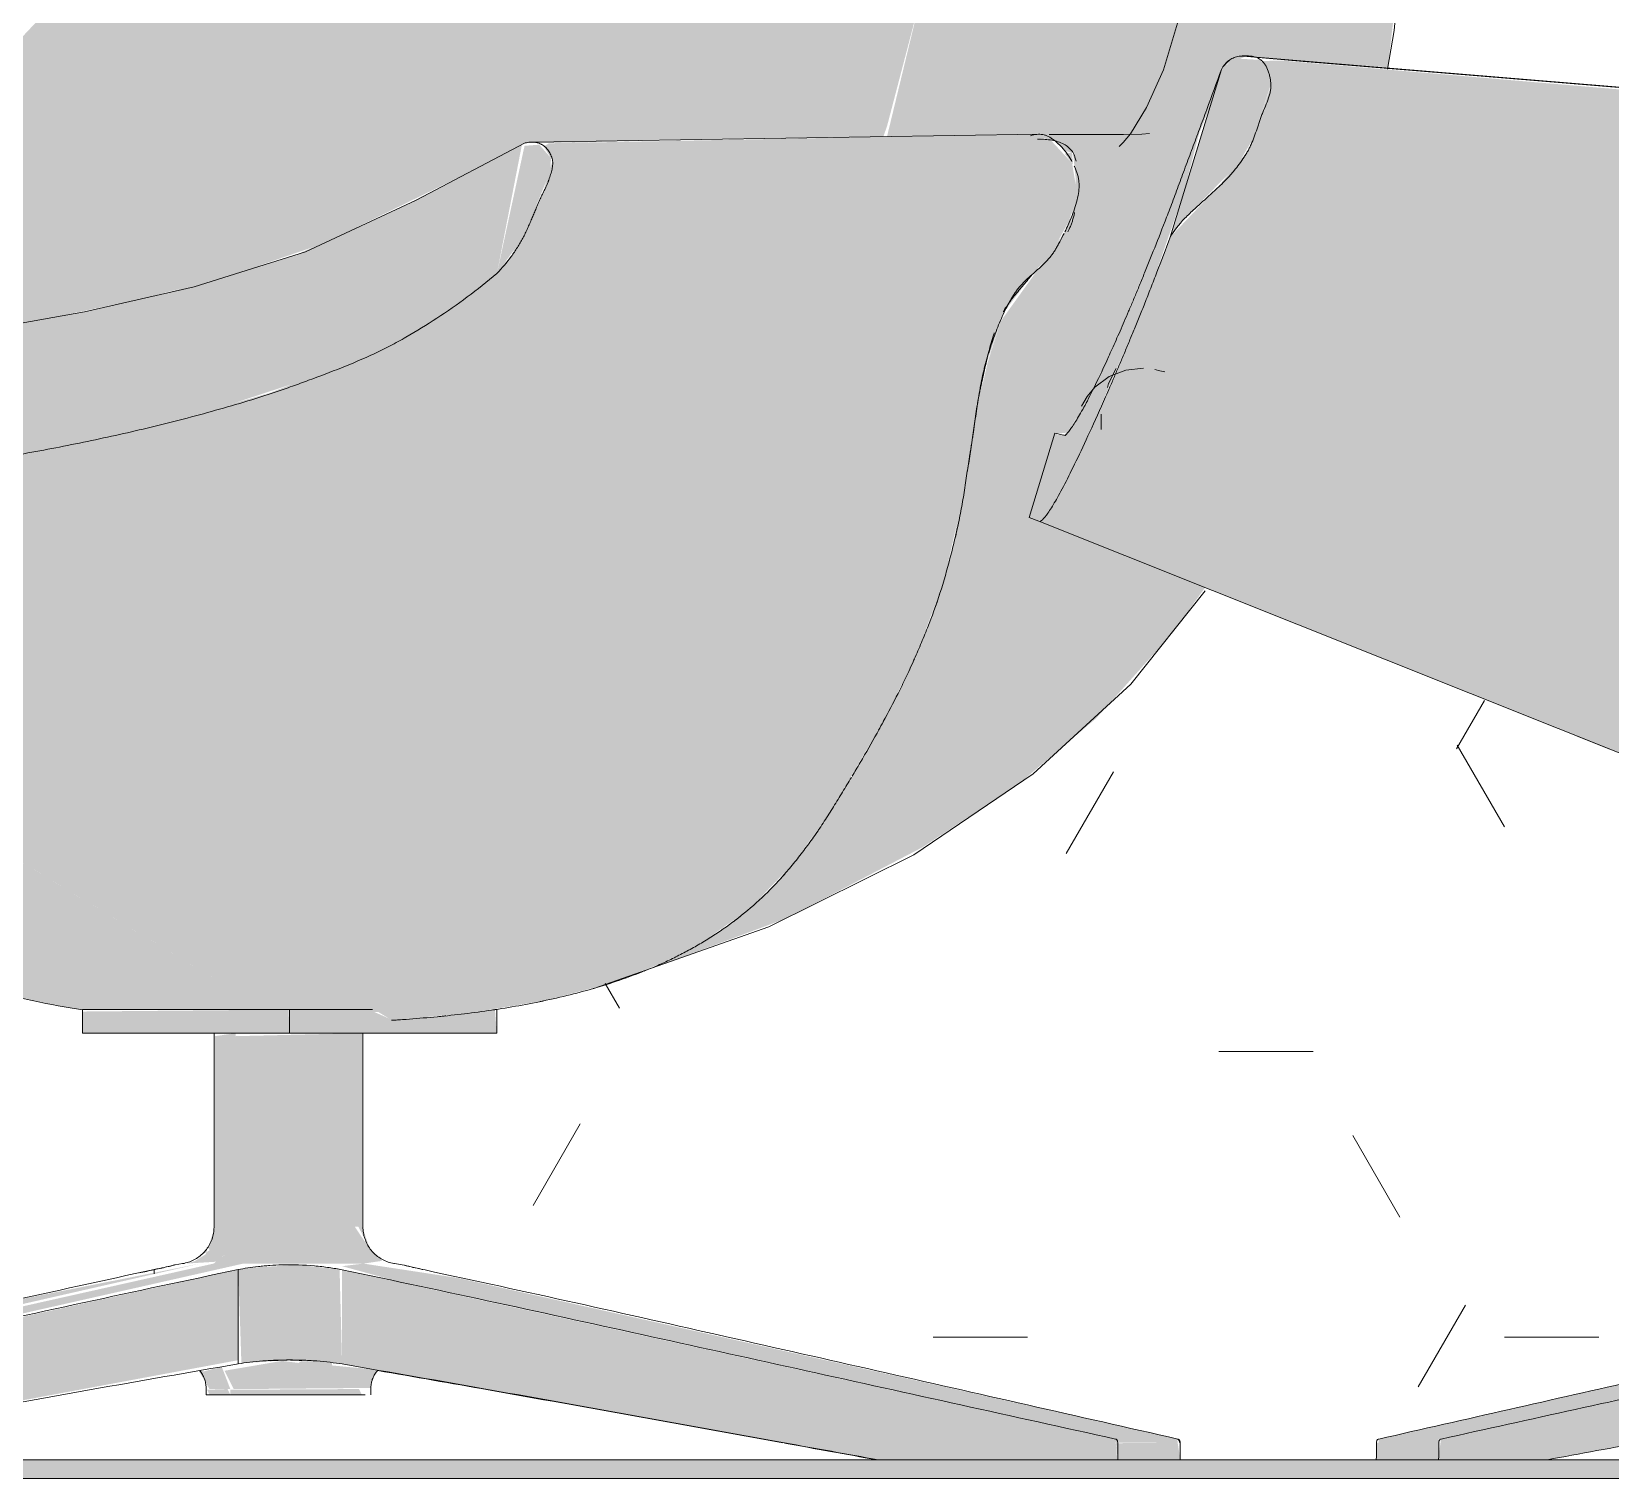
# Model space of a CAD drawing. Header units: inches. Extents: x 1718 to 6958, y -253 to 585.
# Drawn here: x 5337.71 to 5358.94, y -152 to -132.56 of the extents above; entities that cross this region are included whole.
import ezdxf

# ---------------------------------------------------------------- set-up
doc = ezdxf.new("R2010")
doc.units = ezdxf.units.IN
doc.header["$MEASUREMENT"] = 0
doc.linetypes.add('Grid Line 1_2_', pattern=[0.875, 0.5, -0.125, 0.125, -0.125])
for name, color, linetype, lineweight in [('0-2', 250, 'Continuous', 9), ('0-4', 10, 'Continuous', 5), ('A-DETL-MEDM-1', 130, 'Continuous', 20), ('A-FLOR-LEVL-5', 51, 'Grid Line 1_2_', 9), ('A-GENM-1', 55, 'Continuous', 9), ('A-GENM-2', 250, 'Continuous', 9), ('A-WALL-PATT-2', 250, 'Continuous', 9), ('I-FURN-1', 250, 'Continuous', 9), ('I-FURN-3', 90, 'Continuous', 9), ('I-FURN-4', 27, 'Continuous', 9)]:
    doc.layers.add(name, color=color, linetype=linetype, lineweight=lineweight)

# ---------------------------------------------------------------- blocks, each defined once
blk = doc.blocks.new('Seating-Setee-Teknion-BBMC_Metropolitan-R2013 - Lounge Settee-1463093-BUILDING ELEVATION - COURTYARD - LOOKING EAST')
at = {"layer": 'I-FURN-3'}
for points in [[(-3378.28, -145.437), (-3378.28, -133.974), (-3385.443, -133.405), (-3390.81, -132.946), (-3391.081, -132.953), (-3390.952, -133.291), (-3391.255, -134.15), (-3391.674, -134.656), (-3392.295, -135.307), (-3392.306, -135.321), (-3393.174, -137.464), (-3393.85, -138.868), (-3394.063, -139.135), (-3394.022, -139.156), (-3378.289, -145.433)], [(-3392.306, -135.321), (-3392.109, -135.066), (-3391.4, -134.346), (-3391.206, -134.022), (-3390.956, -133.281), (-3391.086, -132.938), (-3391.439, -132.918), (-3391.616, -133.065), (-3392.254, -135.151)], [(-3394.07, -139.137), (-3393.963, -139.046), (-3393.822, -138.818), (-3393.365, -137.889), (-3392.577, -136.026), (-3392.128, -134.739), (-3391.881, -133.783), (-3392.843, -136.259), (-3393.402, -137.481), (-3393.684, -137.945), (-3393.746, -137.976), (-3393.865, -137.983), (-3394.202, -139.085), (-3394.095, -139.127)], [(-3393.625, -137.867), (-3393.464, -137.599), (-3393.505, -137.607), (-3393.619, -137.856)], [(-3388.665, -151.471), (-3378.109, -149.118), (-3378.975, -149.118), (-3383.258, -150.057), (-3389.503, -151.471), (-3389.092, -151.471)], [(-3389.536, -151.75), (-3388.698, -151.75), (-3388.699, -151.519), (-3389.533, -151.519), (-3389.535, -151.7)]]:
    blk.add_hatch(color=256, dxfattribs=at).paths.add_polyline_path(points, flags=0)
h = blk.add_hatch(color=256, dxfattribs=at)
h.paths.add_polyline_path([(-3388.698, -151.75), (-3387.239, -151.75), (-3377.663, -150.033), (-3377.512, -150.101), (-3377.435, -150.207), (-3377.421, -150.207), (-3377.444, -148.758), (-3377.599, -148.985), (-3377.805, -149.105), (-3377.848, -149.118), (-3382.884, -150.196), (-3388.665, -151.471), (-3388.697, -151.7)], flags=0)
h.paths.add_polyline_path([(-3383.258, -150.941), (-3383.258, -150.941), (-3382.835, -150.941)], flags=0)
h = blk.add_hatch(color=256, dxfattribs=at)
h.paths.add_polyline_path([(-3388.697, -151.7), (-3388.697, -151.471), (-3389.503, -151.471), (-3389.503, -151.519), (-3388.695, -151.519)], flags=0)
h.paths.add_polyline_path([(-3378.871, -149.118), (-3378.891, -149.093), (-3378.888, -149.118)], flags=0)
h.paths.add_polyline_path([(-3378.73, -148.986), (-3378.602, -148.862), (-3378.7, -148.953)], flags=0)
at = {"layer": 'I-FURN-1'}
for p, q in [((-3392.306, -135.321), (-3391.616, -133.065)), ((-3391.255, -132.892), (-3378.28, -133.968)), ((-3393.232, -137.698), (-3393.232, -137.905)), ((-3393.856, -137.954), (-3394.202, -139.085)), ((-3393.716, -137.983), (-3393.856, -137.954)), ((-3394.202, -139.085), (-3394.07, -139.137)), ((-3394.07, -139.137), (-3378.28, -145.439)), ((-3384.698, -142.878), (-3386.837, -142.024))]:
    blk.add_line(p, q, dxfattribs=at)
at = {"layer": 'I-FURN-1', "flags": 128}
for points in [[(-3378.28, -133.968), (-3390.518, -132.96), (-3391.271, -132.891)], [(-3392.667, -137.081), (-3392.904, -137.106), (-3393.126, -137.193), (-3393.317, -137.335), (-3393.421, -137.459), (-3393.498, -137.592)], [(-3393.032, -137.083), (-3393.136, -137.287), (-3393.149, -137.338)], [(-3392.513, -137.1), (-3392.446, -137.114), (-3392.377, -137.128)], [(-3389.536, -151.75), (-3389.535, -151.7), (-3389.533, -151.519)], [(-3388.695, -151.519), (-3388.697, -151.7), (-3388.698, -151.75)]]:
    blk.add_lwpolyline(points, dxfattribs=at)
at = {"layer": 'I-FURN-1'}
for points, knots in [([(-3391.616, -133.065), (-3391.683, -133.248), (-3391.783, -133.518), (-3391.912, -133.868), (-3392.008, -134.125), (-3392.103, -134.381), (-3392.198, -134.636), (-3392.289, -134.882), (-3392.405, -135.186), (-3392.509, -135.45), (-3392.606, -135.69), (-3392.676, -135.862), (-3392.743, -136.025), (-3392.806, -136.175), (-3392.866, -136.317), (-3392.944, -136.498), (-3393.036, -136.709), (-3393.17, -137.009), (-3393.316, -137.318), (-3393.456, -137.591), (-3393.567, -137.785), (-3393.654, -137.914), (-3393.698, -137.966), (-3393.716, -137.983)], [0, 0, 0, 0, 0.05, 0.075, 0.1, 0.125, 0.15, 0.175, 0.2, 0.25, 0.275, 0.3, 0.325, 0.35, 0.375, 0.4, 0.45, 0.5, 0.6, 0.7, 0.8, 0.9, 1, 1, 1, 1]), ([(-3392.306, -135.321), (-3392.259, -135.236), (-3392.157, -135.109), (-3392, -134.959), (-3391.903, -134.872), (-3391.841, -134.815), (-3391.79, -134.769), (-3391.738, -134.722), (-3391.673, -134.662), (-3391.594, -134.588), (-3391.531, -134.522), (-3391.483, -134.467), (-3391.435, -134.411), (-3391.377, -134.338), (-3391.323, -134.261), (-3391.283, -134.198), (-3391.255, -134.15), (-3391.23, -134.101), (-3391.199, -134.032), (-3391.166, -133.944), (-3391.136, -133.853), (-3391.112, -133.781), (-3391.094, -133.727), (-3391.073, -133.673), (-3391.042, -133.599), (-3391.002, -133.504), (-3390.97, -133.412), (-3390.957, -133.35), (-3390.953, -133.32), (-3390.952, -133.303), (-3390.952, -133.291), (-3390.952, -133.278), (-3390.953, -133.261), (-3390.955, -133.232), (-3390.961, -133.189), (-3390.972, -133.139), (-3390.992, -133.074), (-3391.02, -133.014), (-3391.051, -132.972), (-3391.071, -132.951), (-3391.102, -132.924), (-3391.16, -132.896), (-3391.252, -132.88), (-3391.327, -132.882), (-3391.38, -132.889), (-3391.415, -132.897), (-3391.447, -132.906), (-3391.486, -132.923), (-3391.549, -132.965), (-3391.592, -133.02), (-3391.616, -133.065)], [0, 0, 0, 0, 0.111111, 0.166667, 0.194444, 0.222222, 0.236111, 0.25, 0.277778, 0.305556, 0.333333, 0.347222, 0.361111, 0.388889, 0.416667, 0.430556, 0.444444, 0.458333, 0.472222, 0.5, 0.527778, 0.541667, 0.555556, 0.569444, 0.583333, 0.611111, 0.638889, 0.652778, 0.659722, 0.663194, 0.666667, 0.670139, 0.673611, 0.680556, 0.694444, 0.708333, 0.722222, 0.75, 0.763889, 0.770833, 0.777778, 0.805556, 0.833333, 0.861111, 0.875, 0.888889, 0.902778, 0.916667, 0.944444, 1, 1, 1, 1]), ([(-3391.583, -133.017), (-3391.569, -132.998), (-3391.546, -132.971), (-3391.519, -132.95), (-3391.509, -132.942)], [0, 0, 0, 0, 0.02777778, 0.04432183, 0.04432183, 0.04432183, 0.04432183]), ([(-3391.368, -132.889), (-3391.357, -132.888), (-3391.333, -132.886), (-3391.3, -132.885), (-3391.28, -132.886), (-3391.274, -132.886)], [0.11111111, 0.11111111, 0.11111111, 0.11111111, 0.125, 0.13888889, 0.14500113, 0.14500113, 0.14500113, 0.14500113]), ([(-3394.07, -139.137), (-3394.058, -139.142), (-3394.027, -139.129), (-3393.954, -139.04), (-3393.854, -138.88), (-3393.728, -138.648), (-3393.575, -138.341), (-3393.391, -137.951), (-3393.215, -137.557), (-3393.077, -137.242), (-3392.995, -137.05), (-3392.93, -136.897), (-3392.864, -136.738), (-3392.795, -136.573), (-3392.723, -136.398), (-3392.648, -136.21), (-3392.568, -136.006), (-3392.456, -135.719), (-3392.367, -135.485), (-3392.306, -135.321)], [0, 0, 0, 0, 0.1, 0.2, 0.3, 0.4, 0.5, 0.6, 0.7, 0.75, 0.775, 0.8, 0.825, 0.85, 0.875, 0.9, 0.925, 0.95, 1, 1, 1, 1]), ([(-3387.239, -151.75), (-3386.794, -151.668), (-3385.667, -151.461), (-3383.858, -151.128), (-3381.814, -150.755), (-3379.767, -150.377), (-3378.404, -150.145), (-3377.722, -150.033)], [0.0691667, 0.0691667, 0.0691667, 0.0691667, 0.2, 0.4, 0.6, 0.8, 1, 1, 1, 1]), ([(-3389.533, -151.519), (-3389.533, -151.511), (-3389.531, -151.5), (-3389.525, -151.487), (-3389.517, -151.476), (-3389.509, -151.472), (-3389.503, -151.471)], [0, 0, 0, 0, 0.333333, 0.5, 0.666667, 1, 1, 1, 1]), ([(-3389.533, -151.519), (-3389.533, -151.511), (-3389.531, -151.5), (-3389.525, -151.487), (-3389.517, -151.476), (-3389.509, -151.472), (-3389.503, -151.471)], [-1, -1, -1, -1, -0.666667, -0.5, -0.333333, 0, 0, 0, 0]), ([(-3388.665, -151.471), (-3388.67, -151.472), (-3388.678, -151.476), (-3388.686, -151.487), (-3388.693, -151.5), (-3388.695, -151.511), (-3388.695, -151.519)], [0, 0, 0, 0, 0.333333, 0.5, 0.666667, 1, 1, 1, 1])]:
    blk.add_open_spline(points, degree=3, knots=knots, dxfattribs=at)
for points in [[(-3389.503, -151.471), (-3388.919, -151.338), (-3387.749, -151.073), (-3385.995, -150.675), (-3384.24, -150.278), (-3382.488, -149.883), (-3380.721, -149.483), (-3379.556, -149.237), (-3378.975, -149.118)], [(-3377.848, -149.118), (-3378.445, -149.238), (-3379.642, -149.483), (-3381.457, -149.883), (-3383.257, -150.278), (-3385.06, -150.676), (-3386.862, -151.073), (-3388.064, -151.338), (-3388.665, -151.471)]]:
    blk.add_open_spline(points, degree=3, dxfattribs=at)
blk = doc.blocks.new('Seating-Lounge_Chair-Teknion-BBMC_Metropolitan-R2013 - Lounge Chair-V82-BUILDING ELEVATION - COURTYARD - LOOKING EAST')
at = {"layer": 'I-FURN-3'}
for points in [[(-3406.927, -146.016), (-3404.143, -146.016), (-3404.158, -145.7), (-3406.927, -145.726), (-3406.927, -145.844)], [(-3403.964, -146.016), (-3401.359, -146.016), (-3401.383, -145.7), (-3402.153, -145.794), (-3402.802, -145.821), (-3403.079, -145.7), (-3404.143, -145.7), (-3404.143, -146.016)], [(-3404.866, -148.619), (-3404.866, -146.016), (-3405.146, -146.057), (-3405.146, -148.619), (-3404.95, -148.619)], [(-3404.04, -148.619), (-3403.169, -148.619), (-3403.169, -146.016), (-3404.866, -146.057), (-3404.866, -148.619), (-3404.266, -148.619)], [(-3415.869, -151.471), (-3415.689, -151.471), (-3405.351, -149.114), (-3407.982, -149.636), (-3416.047, -151.471)], [(-3412.796, -151.75), (-3412.023, -151.75), (-3404.833, -150.411), (-3404.833, -149.193), (-3413.122, -151.011), (-3415.197, -151.499), (-3415.218, -151.75), (-3412.967, -151.75)], [(-3403.438, -150.462), (-3403.471, -149.19), (-3404.025, -149.131), (-3404.692, -149.17), (-3404.833, -149.193), (-3404.791, -150.454), (-3404.145, -150.408), (-3403.5, -150.454)], [(-3394.556, -151.75), (-3393.018, -151.75), (-3393.042, -151.471), (-3403.438, -149.196), (-3403.438, -150.462), (-3396.23, -151.75), (-3394.773, -151.75)], [(-3404.74, -150.799), (-3403.059, -150.784), (-3402.982, -150.553), (-3403.021, -150.535), (-3403.572, -150.482), (-3403.572, -150.443), (-3403.984, -150.425), (-3404.025, -150.448), (-3404.245, -150.421), (-3405.018, -150.553), (-3404.895, -150.799), (-3404.801, -150.799)], [(-3404.94, -150.799), (-3405.055, -150.499), (-3405.29, -150.56), (-3405.364, -150.554), (-3405.22, -150.799), (-3404.977, -150.799)], [(-3405.099, -150.875), (-3404.94, -150.875), (-3404.977, -150.799), (-3405.25, -150.809), (-3405.22, -150.875)], [(-3403.675, -150.875), (-3403.172, -150.875), (-3403.209, -150.799), (-3404.94, -150.809), (-3404.94, -150.875), (-3403.814, -150.875)], [(-3393.009, -151.75), (-3393.007, -151.519), (-3392.206, -151.519), (-3392.21, -151.471), (-3393.042, -151.471), (-3393.01, -151.75)]]:
    blk.add_hatch(color=256, dxfattribs=at).paths.add_polyline_path(points, flags=0)
h = blk.add_hatch(color=256, dxfattribs=at)
h.paths.add_polyline_path([(-3405.218, -148.933), (-3405.245, -148.887), (-3405.295, -148.982)], flags=0)
h.paths.add_polyline_path([(-3405.532, -149.113), (-3405.131, -149.088), (-3404.949, -148.939), (-3404.866, -148.619), (-3405.146, -148.619), (-3405.27, -148.988), (-3405.417, -149.08)], flags=0)
h = blk.add_hatch(color=256, dxfattribs=at)
h.paths.add_polyline_path([(-3403.145, -149.113), (-3402.899, -149.076), (-3402.968, -149.016), (-3403.064, -148.918), (-3403.266, -148.619), (-3404.866, -148.619), (-3405.006, -148.988), (-3405.164, -149.113), (-3403.152, -149.113)], flags=0)
h.paths.add_polyline_path([(-3403.061, -148.921), (-3403.169, -148.619), (-3403.218, -148.619), (-3403.063, -148.918)], flags=0)
h = blk.add_hatch(color=256, dxfattribs=at)
h.paths.add_polyline_path([(-3415.689, -151.471), (-3415.057, -151.44), (-3404.765, -149.113), (-3405.164, -149.113), (-3415.229, -151.368)], flags=0)
h.paths.add_polyline_path([(-3393.007, -151.471), (-3392.202, -151.471), (-3401.878, -149.307), (-3403.152, -149.113), (-3403.438, -149.148), (-3402.649, -149.364), (-3395.12, -151.012), (-3393.042, -151.471)], flags=0)
h.paths.add_polyline_path([(-3401.562, -149.364), (-3402.658, -149.16), (-3401.59, -149.359)], flags=0)
h = blk.add_hatch(color=256, dxfattribs=at)
h.paths.add_polyline_path([(-3402.322, -149.233), (-3402.325, -149.229), (-3402.325, -149.232)], flags=0)
h.paths.add_polyline_path([(-3402.322, -149.226), (-3402.324, -149.224), (-3402.325, -149.226)], flags=0)
h.paths.add_polyline_path([(-3402.322, -149.219), (-3402.324, -149.217), (-3402.324, -149.219)], flags=0)
h.paths.add_polyline_path([(-3402.322, -149.211), (-3402.323, -149.21), (-3402.323, -149.211)], flags=0)
h = blk.add_hatch(color=256, dxfattribs=at)
h.paths.add_polyline_path([(-3415.478, -151.75), (-3415.227, -151.75), (-3415.244, -151.519), (-3415.718, -151.519), (-3415.721, -151.75), (-3415.565, -151.75)], flags=0)
h.paths.add_polyline_path([(-3393.007, -151.75), (-3392.17, -151.75), (-3392.206, -151.519), (-3393.012, -151.527), (-3393.009, -151.75)], flags=0)
at = {"layer": 'I-FURN-4'}
for points in [[(-3412.047, -136.976), (-3409.949, -136.793), (-3408.76, -136.637), (-3407.327, -136.4), (-3406.106, -136.143), (-3404.922, -135.829), (-3403.687, -135.405), (-3401.681, -134.424), (-3400.976, -134.054), (-3400.608, -134.055), (-3399.064, -134.017), (-3396.163, -133.971), (-3396.113, -133.831), (-3395.661, -132.104), (-3395.293, -130.168), (-3394.938, -127.335), (-3394.745, -125.118), (-3394.624, -123.244), (-3396.055, -123.18), (-3397.708, -122.961), (-3400.299, -122.45), (-3401.511, -122.217), (-3402.042, -122.246), (-3402.332, -122.335), (-3402.615, -122.495), (-3402.748, -122.591), (-3402.93, -122.841), (-3403.976, -126.041), (-3404.368, -127.061), (-3405.367, -129.293), (-3406.237, -130.81), (-3406.995, -131.841), (-3407.769, -132.663), (-3408.484, -133.195), (-3409.539, -133.694), (-3410.109, -133.825), (-3411.055, -133.924), (-3413.144, -133.945), (-3413.787, -133.986), (-3413.97, -134.056), (-3413.603, -134.235), (-3413.121, -134.6), (-3412.825, -134.961), (-3412.524, -135.569), (-3412.31, -136.153), (-3412.049, -136.97)], [(-3399.393, -145.189), (-3397.48, -144.48), (-3395.635, -143.518), (-3394.338, -142.663), (-3393.301, -141.786), (-3392.262, -140.624), (-3391.838, -140.028), (-3394.202, -139.085), (-3393.822, -137.961), (-3393.684, -137.945), (-3393.57, -137.748), (-3393.369, -137.417), (-3392.918, -136.437), (-3392.144, -134.489), (-3391.541, -132.992), (-3391.301, -132.895), (-3389.381, -133.037), (-3389.154, -131.1), (-3388.989, -128.527), (-3388.932, -126.227), (-3388.951, -122.475), (-3389.217, -122.573), (-3389.357, -122.656), (-3389.637, -123.203), (-3390, -123.093), (-3390.681, -122.321), (-3391.004, -122.23), (-3391.086, -122.281), (-3391.136, -122.588), (-3391.203, -122.677), (-3391.529, -122.85), (-3392.327, -123.05), (-3393.243, -123.18), (-3394.624, -123.244), (-3394.896, -126.9), (-3395.004, -128.036), (-3395.293, -130.168), (-3395.661, -132.104), (-3396.113, -133.97), (-3394.023, -133.988), (-3393.86, -134.023), (-3393.725, -134.155), (-3393.611, -134.192), (-3393.575, -134.542), (-3393.581, -134.867), (-3393.623, -134.981), (-3393.64, -135.136), (-3394.583, -136.448), (-3394.759, -137.002), (-3394.894, -137.589), (-3395.23, -139.494), (-3395.544, -140.5), (-3395.957, -141.432), (-3396.592, -142.58), (-3397.215, -143.534), (-3397.644, -144.048), (-3398.284, -144.596), (-3398.975, -145.004), (-3399.382, -145.183)], [(-3417.946, -138.843), (-3415.719, -138.743), (-3413.135, -138.823), (-3410.762, -138.648), (-3408.357, -138.336), (-3408.193, -138.312), (-3406.828, -138.057), (-3405.426, -137.725), (-3403.776, -137.185), (-3402.663, -136.711), (-3401.356, -135.807), (-3401.02, -134.076), (-3402.663, -134.927), (-3404.062, -135.56), (-3405.871, -136.089), (-3406.901, -136.325), (-3408.357, -136.582), (-3410.877, -136.885), (-3412.621, -137.015), (-3415.359, -137.086), (-3417.946, -137.016), (-3420.083, -136.835), (-3421.471, -136.628), (-3422.63, -136.391), (-3423.35, -136.212), (-3424.363, -135.875), (-3425.418, -135.331), (-3426.63, -134.334), (-3426.949, -134.053), (-3427.332, -135.823), (-3426.63, -136.719), (-3425.72, -137.312), (-3424.727, -137.736), (-3423.685, -138.059), (-3422.599, -138.313), (-3421.19, -138.549), (-3420.328, -138.662), (-3418.44, -138.813)], [(-3402.766, -145.843), (-3401.681, -145.741), (-3400.694, -145.574), (-3399.87, -145.357), (-3399.153, -145.084), (-3398.625, -144.816), (-3397.956, -144.341), (-3397.352, -143.715), (-3396.81, -142.938), (-3396.084, -141.68), (-3395.691, -140.864), (-3395.346, -139.927), (-3395.083, -138.776), (-3394.787, -137.051), (-3394.59, -136.465), (-3394.531, -136.317), (-3394.158, -135.819), (-3393.894, -135.521), (-3393.675, -135.117), (-3393.549, -134.776), (-3393.625, -134.325), (-3393.92, -134.008), (-3394.42, -133.952), (-3396.007, -133.969), (-3400.656, -134.058), (-3400.727, -134.101), (-3400.608, -134.292), (-3400.739, -134.727), (-3401.171, -135.587), (-3401.49, -135.9), (-3402.838, -136.786), (-3404.41, -137.414), (-3405.871, -137.831), (-3407.51, -138.185), (-3409.212, -138.462), (-3410.762, -138.648), (-3412.186, -138.77), (-3415.34, -138.904), (-3415.71, -138.914), (-3404.463, -145.7), (-3402.951, -145.732), (-3402.769, -145.841)], [(-3401.356, -135.807), (-3401.002, -135.32), (-3400.636, -134.429), (-3400.63, -134.257), (-3400.786, -134.077), (-3400.985, -134.092), (-3401.319, -135.637)]]:
    blk.add_hatch(color=256, dxfattribs=at).paths.add_polyline_path(points, flags=0)
h = blk.add_hatch(color=256, dxfattribs=at)
h.paths.add_polyline_path([(-3425.224, -137.524), (-3424.467, -137.889), (-3425, -137.63)], flags=0)
h.paths.add_polyline_path([(-3406.927, -145.701), (-3406.906, -145.7), (-3404.463, -145.7), (-3415.719, -138.91), (-3417.946, -138.843), (-3420.36, -138.658), (-3422.417, -138.345), (-3423.142, -138.186), (-3424.206, -137.898), (-3424.975, -137.63), (-3424.206, -138.006), (-3409.144, -145.093), (-3408.475, -145.347), (-3407.581, -145.584), (-3407.246, -145.649)], flags=0)
h.paths.add_polyline_path([(-3415.359, -137.086), (-3412.621, -137.015), (-3412.05, -136.97), (-3412.524, -135.569), (-3412.831, -134.95), (-3412.878, -134.868), (-3413.352, -134.411), (-3413.762, -134.132), (-3414.194, -134.012), (-3423.575, -134.041), (-3426.912, -134.087), (-3425.605, -135.185), (-3425.195, -135.471), (-3424.106, -135.959), (-3422.771, -136.356), (-3421.611, -136.602), (-3420.268, -136.81), (-3419.156, -136.928), (-3417.766, -137.028), (-3415.424, -137.085)], flags=0)
h = blk.add_hatch(color=256, dxfattribs=at)
h.paths.add_polyline_path([(-3395.034, -138.466), (-3394.7, -136.791), (-3394.909, -137.666), (-3395.025, -138.411)], flags=0)
h.paths.add_polyline_path([(-3412.048, -136.976), (-3412.05, -136.967), (-3412.05, -136.97)], flags=0)
h.paths.add_polyline_path([(-3393.723, -135.246), (-3393.625, -135.117), (-3393.659, -135.076), (-3393.681, -135.135)], flags=0)
h.paths.add_polyline_path([(-3393.613, -134.34), (-3393.625, -134.184), (-3393.725, -134.196), (-3393.625, -134.325)], flags=0)
at = {"layer": 'I-FURN-1'}
for p, q in [((-3400.872, -134.042), (-3394.071, -133.937)), ((-3406.927, -145.7), (-3404.143, -145.7)), ((-3406.927, -145.7), (-3406.927, -146.016)), ((-3404.143, -145.7), (-3403.028, -145.7)), ((-3404.143, -146.016), (-3404.143, -145.7)), ((-3401.359, -145.7), (-3401.359, -146.016)), ((-3404.143, -146.016), (-3406.927, -146.016)), ((-3405.159, -146.016), (-3405.159, -148.619)), ((-3401.359, -146.016), (-3404.143, -146.016)), ((-3403.157, -148.619), (-3403.157, -146.016)), ((-3405.965, -149.249), (-3405.965, -149.193)), ((-3405.965, -149.249), (-3405.965, -149.196)), ((-3405.581, -149.113), (-3405.682, -149.129)), ((-3404.833, -150.46), (-3404.833, -149.193)), ((-3402.605, -149.134), (-3402.735, -149.113)), ((-3405.264, -150.799), (-3405.264, -150.875)), ((-3404.94, -150.875), (-3405.264, -150.875)), ((-3403.128, -150.875), (-3404.94, -150.875)), ((-3403.052, -150.875), (-3403.052, -150.799))]:
    blk.add_line(p, q, dxfattribs=at)
at = {"layer": 'I-FURN-1', "flags": 128}
for points in [[(-3392.994, -134.1), (-3392.937, -134.049), (-3392.84, -133.933), (-3392.623, -133.579), (-3392.397, -133.073), (-3391.964, -131.633), (-3391.579, -129.524), (-3391.281, -126.617), (-3391.1, -122.707), (-3391.092, -122.324)], [(-3389.385, -133.061), (-3389.296, -132.543), (-3389.038, -129.695), (-3388.929, -126.025), (-3388.951, -122.477)], [(-3400.976, -134.054), (-3402.442, -134.824), (-3403.929, -135.518), (-3405.426, -135.987), (-3406.901, -136.325), (-3408.357, -136.582), (-3409.801, -136.778), (-3411.235, -136.921), (-3412.621, -137.015), (-3413.997, -137.069), (-3415.359, -137.086)], [(-3393.932, -133.939), (-3392.933, -133.941), (-3392.685, -133.934), (-3392.584, -133.925)], [(-3400.055, -145.415), (-3397.703, -144.589), (-3395.753, -143.622), (-3394.148, -142.533), (-3392.837, -141.327), (-3391.835, -140.074)], [(-3405.581, -149.113), (-3405.561, -149.11), (-3405.541, -149.105), (-3405.522, -149.1), (-3405.503, -149.094), (-3405.484, -149.088), (-3405.465, -149.08), (-3405.447, -149.072), (-3405.429, -149.064), (-3405.412, -149.054), (-3405.394, -149.044), (-3405.378, -149.033), (-3405.361, -149.021), (-3405.346, -149.009), (-3405.33, -148.996), (-3405.315, -148.983), (-3405.301, -148.969), (-3405.287, -148.954), (-3405.274, -148.939), (-3405.262, -148.923), (-3405.25, -148.907), (-3405.239, -148.891), (-3405.228, -148.874), (-3405.219, -148.856), (-3405.209, -148.839), (-3405.201, -148.82), (-3405.193, -148.802), (-3405.186, -148.783), (-3405.18, -148.764), (-3405.175, -148.745), (-3405.17, -148.725), (-3405.166, -148.706), (-3405.163, -148.686), (-3405.161, -148.666), (-3405.16, -148.646), (-3405.159, -148.626), (-3405.159, -148.619)], [(-3403.157, -148.619), (-3403.157, -148.639), (-3403.155, -148.659), (-3403.153, -148.679), (-3403.151, -148.699), (-3403.147, -148.719), (-3403.143, -148.738), (-3403.137, -148.758), (-3403.132, -148.777), (-3403.125, -148.796), (-3403.117, -148.814), (-3403.109, -148.832), (-3403.1, -148.85), (-3403.091, -148.868), (-3403.081, -148.885), (-3403.07, -148.902), (-3403.058, -148.918), (-3403.046, -148.934), (-3403.033, -148.949), (-3403.019, -148.964), (-3403.005, -148.978), (-3402.991, -148.992), (-3402.976, -149.005), (-3402.96, -149.017), (-3402.944, -149.029), (-3402.927, -149.04), (-3402.91, -149.051), (-3402.893, -149.06), (-3402.875, -149.069), (-3402.857, -149.078), (-3402.838, -149.085), (-3402.819, -149.092), (-3402.8, -149.098), (-3402.781, -149.104), (-3402.762, -149.108), (-3402.742, -149.112), (-3402.735, -149.113)], [(-3405.264, -150.799), (-3405.264, -150.783), (-3405.265, -150.767), (-3405.267, -150.752), (-3405.269, -150.736), (-3405.272, -150.721), (-3405.275, -150.706), (-3405.279, -150.69), (-3405.284, -150.675), (-3405.289, -150.661), (-3405.295, -150.646), (-3405.301, -150.632), (-3405.308, -150.618), (-3405.316, -150.604), (-3405.324, -150.591), (-3405.332, -150.578), (-3405.341, -150.565), (-3405.351, -150.553)], [(-3402.962, -150.549), (-3402.972, -150.562), (-3402.981, -150.574), (-3402.99, -150.587), (-3402.998, -150.601), (-3403.006, -150.614), (-3403.013, -150.628), (-3403.019, -150.642), (-3403.025, -150.657), (-3403.031, -150.671), (-3403.035, -150.686), (-3403.04, -150.701), (-3403.043, -150.717), (-3403.046, -150.732), (-3403.048, -150.748), (-3403.05, -150.763), (-3403.051, -150.779), (-3403.052, -150.794), (-3403.052, -150.799)], [(-3393.012, -151.519), (-3393.01, -151.7), (-3393.009, -151.75)], [(-3392.17, -151.75), (-3392.17, -151.7), (-3392.172, -151.519)]]:
    blk.add_lwpolyline(points, dxfattribs=at)
at = {"layer": 'I-FURN-1'}
for points, knots in [([(-3401.356, -135.807), (-3401.287, -135.734), (-3401.191, -135.621), (-3401.093, -135.479), (-3401.043, -135.395), (-3401.013, -135.342), (-3400.99, -135.3), (-3400.969, -135.257), (-3400.944, -135.202), (-3400.92, -135.148), (-3400.902, -135.105), (-3400.888, -135.072), (-3400.874, -135.041), (-3400.856, -134.999), (-3400.835, -134.947), (-3400.814, -134.895), (-3400.796, -134.853), (-3400.783, -134.821), (-3400.768, -134.789), (-3400.747, -134.747), (-3400.725, -134.705), (-3400.704, -134.663), (-3400.689, -134.63), (-3400.677, -134.603), (-3400.67, -134.584), (-3400.666, -134.573), (-3400.663, -134.565), (-3400.661, -134.557), (-3400.657, -134.546), (-3400.65, -134.526), (-3400.64, -134.497), (-3400.629, -134.461), (-3400.616, -134.414), (-3400.607, -134.367), (-3400.605, -134.328), (-3400.606, -134.307), (-3400.608, -134.292), (-3400.611, -134.277), (-3400.616, -134.256), (-3400.628, -134.22), (-3400.653, -134.171), (-3400.693, -134.119), (-3400.727, -134.09), (-3400.751, -134.076), (-3400.767, -134.067), (-3400.797, -134.054), (-3400.845, -134.043), (-3400.908, -134.041), (-3400.953, -134.048), (-3400.976, -134.054)], [0, 0, 0, 0, 0.125, 0.1875, 0.21875, 0.25, 0.265625, 0.28125, 0.3125, 0.34375, 0.359375, 0.375, 0.390625, 0.40625, 0.4375, 0.46875, 0.484375, 0.5, 0.515625, 0.53125, 0.5625, 0.578125, 0.59375, 0.609375, 0.617188, 0.621094, 0.625, 0.628906, 0.632812, 0.640625, 0.65625, 0.671875, 0.6875, 0.71875, 0.734375, 0.742188, 0.75, 0.757812, 0.765625, 0.78125, 0.8125, 0.84375, 0.875, 0.882812, 0.890625, 0.90625, 0.9375, 0.96875, 1, 1, 1, 1]), ([(-3394.184, -133.956), (-3394.176, -133.954), (-3394.14, -133.944), (-3394.077, -133.933), (-3394.019, -133.939), (-3393.982, -133.951), (-3393.957, -133.961), (-3393.912, -133.983), (-3393.848, -134.028), (-3393.791, -134.081), (-3393.761, -134.114), (-3393.755, -134.121)], [0.44, 0.44, 0.44, 0.44, 0.44078947, 0.44407895, 0.44736842, 0.44819079, 0.44901316, 0.45065789, 0.45394737, 0.45723684, 0.45805208, 0.45805208, 0.45805208, 0.45805208]), ([(-3394.09, -134.002), (-3394.079, -134.002), (-3394.037, -134.002), (-3393.965, -134.006), (-3393.876, -134.019), (-3393.792, -134.042), (-3393.717, -134.077), (-3393.655, -134.124), (-3393.616, -134.174), (-3393.593, -134.224), (-3393.58, -134.263), (-3393.574, -134.29), (-3393.571, -134.3)], [-0.55608782, -0.55608782, -0.55608782, -0.55608782, -0.55487805, -0.55182927, -0.54878049, -0.54573171, -0.54268293, -0.53963415, -0.53658537, -0.53506098, -0.53353659, -0.53257335, -0.53257335, -0.53257335, -0.53257335]), ([(-3393.753, -134.123), (-3393.735, -134.143), (-3393.695, -134.192), (-3393.654, -134.254), (-3393.631, -134.294), (-3393.626, -134.302)], [0.458137212, 0.458137212, 0.458137212, 0.458137212, 0.460526316, 0.463815789, 0.464624393, 0.464624393, 0.464624393, 0.464624393]), ([(-3393.595, -134.364), (-3393.593, -134.368), (-3393.576, -134.406), (-3393.555, -134.461), (-3393.539, -134.528), (-3393.529, -134.592), (-3393.53, -134.676), (-3393.554, -134.827), (-3393.607, -134.99), (-3393.672, -135.144), (-3393.706, -135.216), (-3393.721, -135.247)], [0.46666667, 0.46666667, 0.46666667, 0.46666667, 0.46710526, 0.47039474, 0.47203947, 0.47368421, 0.47697368, 0.48026316, 0.48684211, 0.49013158, 0.49275682, 0.49275682, 0.49275682, 0.49275682]), ([(-3393.591, -134.987), (-3393.592, -134.994), (-3393.598, -135.021), (-3393.607, -135.056), (-3393.617, -135.092), (-3393.627, -135.125), (-3393.642, -135.165), (-3393.662, -135.209), (-3393.677, -135.236), (-3393.683, -135.248)], [-0.51581718, -0.51581718, -0.51581718, -0.51581718, -0.515243902, -0.513719512, -0.512957317, -0.512195122, -0.510670732, -0.509146341, -0.507924692, -0.507924692, -0.507924692, -0.507924692]), ([(-3393.733, -135.27), (-3393.752, -135.309), (-3393.781, -135.365), (-3393.815, -135.426), (-3393.834, -135.459), (-3393.847, -135.483), (-3393.861, -135.506), (-3393.881, -135.537), (-3393.918, -135.587), (-3393.975, -135.651), (-3394.049, -135.723), (-3394.126, -135.79), (-3394.204, -135.858), (-3394.28, -135.929), (-3394.339, -135.995), (-3394.377, -136.045), (-3394.398, -136.075), (-3394.413, -136.099), (-3394.428, -136.123), (-3394.447, -136.156), (-3394.48, -136.214), (-3394.525, -136.302), (-3394.576, -136.412), (-3394.64, -136.566), (-3394.699, -136.726), (-3394.745, -136.87), (-3394.769, -136.954), (-3394.788, -137.016), (-3394.805, -137.079), (-3394.825, -137.166), (-3394.858, -137.322), (-3394.896, -137.554), (-3394.929, -137.788), (-3394.952, -137.949), (-3394.966, -138.039), (-3394.977, -138.105), (-3394.988, -138.171), (-3395.002, -138.258), (-3395.025, -138.41), (-3395.057, -138.623), (-3395.089, -138.834), (-3395.119, -139.001), (-3395.144, -139.126), (-3395.172, -139.251), (-3395.21, -139.417), (-3395.281, -139.705), (-3395.396, -140.108), (-3395.537, -140.495), (-3395.661, -140.796), (-3395.757, -141.018), (-3395.858, -141.237), (-3395.992, -141.508), (-3396.095, -141.704), (-3396.163, -141.829)], [0.4934211, 0.4934211, 0.4934211, 0.4934211, 0.4967105, 0.4983553, 0.4991776, 0.5, 0.5008224, 0.5016447, 0.5032895, 0.5065789, 0.5098684, 0.5131579, 0.5164474, 0.5197368, 0.5230263, 0.5246711, 0.5254934, 0.5263158, 0.5271382, 0.5279605, 0.5296053, 0.5328947, 0.5361842, 0.5394737, 0.5460526, 0.5493421, 0.5509868, 0.5526316, 0.5542763, 0.5559211, 0.5592105, 0.5657895, 0.5723684, 0.5756579, 0.5773026, 0.5789474, 0.5805921, 0.5822368, 0.5855263, 0.5921053, 0.5986842, 0.6019737, 0.6052632, 0.6085526, 0.6118421, 0.6184211, 0.6315789, 0.6447368, 0.6513158, 0.6578947, 0.6644737, 0.6710526, 0.6829261, 0.6829261, 0.6829261, 0.6829261]), ([(-3413.492, -138.843), (-3413.057, -138.825), (-3412.403, -138.788), (-3411.533, -138.722), (-3410.877, -138.663), (-3410.218, -138.594), (-3409.554, -138.514), (-3408.876, -138.421), (-3408.135, -138.305), (-3407.342, -138.165), (-3406.628, -138.017), (-3406.056, -137.887), (-3405.626, -137.781), (-3405.194, -137.663), (-3404.76, -137.539), (-3404.397, -137.425), (-3404.106, -137.324), (-3403.815, -137.217), (-3403.445, -137.078), (-3403.078, -136.922), (-3402.79, -136.781), (-3402.508, -136.626), (-3402.021, -136.328), (-3401.618, -136.028), (-3401.356, -135.807)], [0, 0, 0, 0, 0.111111, 0.166667, 0.222222, 0.277778, 0.333333, 0.388889, 0.444444, 0.513889, 0.583333, 0.618056, 0.652778, 0.6875, 0.722222, 0.756944, 0.774306, 0.791667, 0.826389, 0.861111, 0.878472, 0.895833, 0.930556, 1, 1, 1, 1]), ([(-3394.159, -135.819), (-3394.167, -135.829), (-3394.196, -135.864), (-3394.246, -135.923), (-3394.309, -135.997), (-3394.393, -136.095), (-3394.473, -136.199), (-3394.528, -136.287), (-3394.547, -136.319), (-3394.548, -136.321)], [-0.48591299, -0.48591299, -0.48591299, -0.48591299, -0.4847561, -0.48170732, -0.47865854, -0.47560976, -0.4695122, -0.46646341, -0.46624502, -0.46624502, -0.46624502, -0.46624502]), ([(-3394.67, -136.605), (-3394.672, -136.611), (-3394.699, -136.692), (-3394.746, -136.856), (-3394.794, -137.064), (-3394.826, -137.209), (-3394.844, -137.292), (-3394.857, -137.353), (-3394.87, -137.414), (-3394.886, -137.496), (-3394.911, -137.642), (-3394.942, -137.855), (-3394.971, -138.067), (-3394.995, -138.234), (-3395.011, -138.336), (-3395.025, -138.417), (-3395.031, -138.457), (-3395.034, -138.477)], [-0.45779664, -0.45779664, -0.45779664, -0.45779664, -0.45731707, -0.45121951, -0.44512195, -0.44207317, -0.44054878, -0.43902439, -0.4375, -0.43597561, -0.43292683, -0.42682927, -0.42073171, -0.41768293, -0.41463415, -0.41310976, -0.41158537, -0.41158537, -0.41158537, -0.41158537]), ([(-3395.155, -139.177), (-3395.163, -139.218), (-3395.177, -139.28), (-3395.191, -139.343), (-3395.196, -139.366)], [-0.39342113, -0.39342113, -0.39342113, -0.39342113, -0.390243902, -0.388420594, -0.388420594, -0.388420594, -0.388420594]), ([(-3395.407, -140.123), (-3395.415, -140.147), (-3395.431, -140.195), (-3395.447, -140.242), (-3395.455, -140.264)], [-0.367913886, -0.367913886, -0.367913886, -0.367913886, -0.365853659, -0.363949232, -0.363949232, -0.363949232, -0.363949232]), ([(-3395.744, -140.987), (-3395.752, -141.004), (-3395.771, -141.046), (-3395.79, -141.088), (-3395.801, -141.113)], [-0.342995278, -0.342995278, -0.342995278, -0.342995278, -0.341463415, -0.339228812, -0.339228812, -0.339228812, -0.339228812]), ([(-3396.192, -141.883), (-3396.265, -142.017), (-3396.376, -142.216), (-3396.508, -142.44), (-3396.564, -142.534), (-3396.581, -142.561)], [0.68465997, 0.68465997, 0.68465997, 0.68465997, 0.69736842, 0.70394737, 0.70666667, 0.70666667, 0.70666667, 0.70666667]), ([(-3396.592, -142.579), (-3396.611, -142.612), (-3396.671, -142.711), (-3396.771, -142.876), (-3396.893, -143.073), (-3396.985, -143.216), (-3397.037, -143.293), (-3397.046, -143.306)], [0.70727627, 0.70727627, 0.70727627, 0.70727627, 0.71052632, 0.71710526, 0.72368421, 0.73026316, 0.7316902, 0.7316902, 0.7316902, 0.7316902]), ([(-3397.048, -143.31), (-3397.06, -143.326), (-3397.093, -143.374), (-3397.17, -143.481), (-3397.283, -143.63), (-3397.397, -143.772), (-3397.467, -143.853), (-3397.489, -143.878)], [0.73181841, 0.73181841, 0.73181841, 0.73181841, 0.73355263, 0.73684211, 0.74342105, 0.75, 0.75301261, 0.75301261, 0.75301261, 0.75301261]), ([(-3397.494, -143.885), (-3397.567, -143.967), (-3397.739, -144.151), (-3398.026, -144.406), (-3398.299, -144.61), (-3398.522, -144.756), (-3398.693, -144.856), (-3398.866, -144.949), (-3399.04, -145.036), (-3399.211, -145.115), (-3399.324, -145.161), (-3399.379, -145.183)], [0.75327761, 0.75327761, 0.75327761, 0.75327761, 0.76315789, 0.77631579, 0.78947368, 0.79605263, 0.80263158, 0.80921053, 0.81578947, 0.82236842, 0.82845973, 0.82845973, 0.82845973, 0.82845973]), ([(-3398.079, -144.442), (-3398.095, -144.455), (-3398.127, -144.481), (-3398.16, -144.506), (-3398.177, -144.519)], [-0.221451429, -0.221451429, -0.221451429, -0.221451429, -0.219512195, -0.217444548, -0.217444548, -0.217444548, -0.217444548]), ([(-3406.927, -145.702), (-3407.147, -145.668), (-3407.476, -145.61), (-3407.919, -145.51), (-3408.254, -145.42), (-3408.591, -145.314), (-3408.924, -145.192), (-3409.142, -145.098), (-3409.25, -145.048)], [0.09828512, 0.09828512, 0.09828512, 0.09828512, 0.12195122, 0.13414634, 0.14634146, 0.15853659, 0.17073171, 0.18292683, 0.18292683, 0.18292683, 0.18292683]), ([(-3399.392, -145.188), (-3399.51, -145.235), (-3399.865, -145.365), (-3400.339, -145.498), (-3400.83, -145.606), (-3401.325, -145.696), (-3401.922, -145.777), (-3402.459, -145.824), (-3402.734, -145.842), (-3402.767, -145.844)], [0.8289474, 0.8289474, 0.8289474, 0.8289474, 0.8421053, 0.8684211, 0.8815789, 0.8947368, 0.9210526, 0.9473684, 0.9508558, 0.9508558, 0.9508558, 0.9508558]), ([(-3402.042, -145.784), (-3402.059, -145.786), (-3402.096, -145.79), (-3402.133, -145.794), (-3402.153, -145.796)], [-0.074999693, -0.074999693, -0.074999693, -0.074999693, -0.073170732, -0.07104607, -0.07104607, -0.07104607, -0.07104607]), ([(-3405.965, -149.196), (-3405.889, -149.18), (-3405.809, -149.162), (-3405.744, -149.146), (-3405.71, -149.137), (-3405.68, -149.129), (-3405.68, -149.129), (-3405.728, -149.141), (-3405.823, -149.163), (-3405.914, -149.183), (-3405.965, -149.193)], [-1, -1, -1, -1, -0.785714, -0.732143, -0.678571, -0.571429, -0.428571, -0.285714, -0.142857, 0, 0, 0, 0]), ([(-3404.833, -149.193), (-3404.754, -149.177), (-3404.639, -149.16), (-3404.487, -149.144), (-3404.382, -149.136), (-3404.155, -149.125), (-3403.874, -149.134), (-3403.607, -149.166), (-3403.49, -149.185), (-3403.438, -149.196)], [-1, -1, -1, -1, -0.785714, -0.732143, -0.678571, -0.571429, -0.285714, -0.142857, 0, 0, 0, 0]), ([(-3402.322, -149.199), (-3402.398, -149.182), (-3402.478, -149.165), (-3402.542, -149.149), (-3402.577, -149.141), (-3402.6, -149.135), (-3402.605, -149.134), (-3402.605, -149.134)], [-1, -1, -1, -1, -0.7857143, -0.7321429, -0.6785714, -0.5714286, -0.5043275, -0.5043275, -0.5043275, -0.5043275]), ([(-3402.605, -149.134), (-3402.605, -149.134), (-3402.574, -149.142), (-3402.464, -149.169), (-3402.373, -149.188), (-3402.322, -149.199)], [-0.5002087, -0.5002087, -0.5002087, -0.5002087, -0.2857143, -0.1428571, 0, 0, 0, 0]), ([(-3404.833, -150.46), (-3405.491, -150.574), (-3406.808, -150.804), (-3408.786, -151.163), (-3410.524, -151.478), (-3411.603, -151.674), (-3412.023, -151.75)], [-1, -1, -1, -1, -0.75, -0.5, -0.25, -0.0905318, -0.0905318, -0.0905318, -0.0905318]), ([(-3404.402, -150.418), (-3404.356, -150.416), (-3404.281, -150.413), (-3404.206, -150.412), (-3404.178, -150.411)], [-0.663981, -0.663981, -0.663981, -0.663981, -0.5714286, -0.5169024, -0.5169024, -0.5169024, -0.5169024]), ([(-3396.23, -151.75), (-3396.65, -151.674), (-3397.732, -151.478), (-3399.473, -151.164), (-3401.457, -150.806), (-3402.778, -150.576), (-3403.438, -150.462)], [-0.9092635, -0.9092635, -0.9092635, -0.9092635, -0.75, -0.5, -0.25, 0, 0, 0, 0]), ([(-3402.959, -150.55), (-3402.464, -150.636), (-3401.309, -150.837), (-3399.492, -151.165), (-3398.171, -151.403), (-3397.511, -151.522)], [-0.9374299, -0.9374299, -0.9374299, -0.9374299, -0.75, -0.5, -0.25, -0.25, -0.25, -0.25]), ([(-3393.042, -151.471), (-3393.037, -151.472), (-3393.029, -151.476), (-3393.02, -151.487), (-3393.014, -151.5), (-3393.012, -151.511), (-3393.012, -151.519)], [-1, -1, -1, -1, -0.666667, -0.5, -0.333333, 0, 0, 0, 0]), ([(-3392.172, -151.519), (-3392.173, -151.511), (-3392.175, -151.5), (-3392.181, -151.487), (-3392.189, -151.476), (-3392.196, -151.472), (-3392.202, -151.471)], [-1, -1, -1, -1, -0.666667, -0.5, -0.333333, 0, 0, 0, 0]), ([(-3392.202, -151.474), (-3392.2, -151.475), (-3392.195, -151.479), (-3392.189, -151.487), (-3392.183, -151.5), (-3392.181, -151.511), (-3392.18, -151.519)], [-0.8333333, -0.8333333, -0.8333333, -0.8333333, -0.6666667, -0.5, -0.3333333, 0, 0, 0, 0])]:
    blk.add_open_spline(points, degree=3, knots=knots, dxfattribs=at)
for points in [[(-3396.162, -141.828), (-3396.184, -141.868), (-3396.205, -141.908), (-3396.227, -141.947)], [(-3397.487, -143.879), (-3397.509, -143.904), (-3397.531, -143.928), (-3397.553, -143.952)], [(-3398.746, -144.884), (-3398.765, -144.895), (-3398.784, -144.905), (-3398.803, -144.916)], [(-3400.734, -145.584), (-3400.751, -145.588), (-3400.769, -145.591), (-3400.786, -145.595)], [(-3400.055, -145.415), (-3400.057, -145.416), (-3400.059, -145.416), (-3400.062, -145.417)], [(-3401.361, -145.697), (-3401.377, -145.7), (-3401.393, -145.702), (-3401.409, -145.705)], [(-3402.651, -145.836), (-3402.692, -145.839), (-3402.733, -145.842), (-3402.774, -145.844)], [(-3405.965, -149.193), (-3406.638, -149.339), (-3407.982, -149.633), (-3409.999, -150.093), (-3412.015, -150.551), (-3414.031, -151.011), (-3415.375, -151.317), (-3416.047, -151.471)], [(-3415.194, -151.471), (-3414.504, -151.317), (-3413.122, -151.011), (-3411.051, -150.551), (-3408.979, -150.093), (-3406.906, -149.634), (-3405.524, -149.339), (-3404.833, -149.193)], [(-3406.166, -149.239), (-3406.099, -149.225), (-3406.032, -149.21), (-3405.965, -149.196)], [(-3403.438, -149.196), (-3402.745, -149.342), (-3401.358, -149.637), (-3399.278, -150.096), (-3397.2, -150.553), (-3395.121, -151.012), (-3393.735, -151.318), (-3393.042, -151.471)], [(-3392.202, -151.471), (-3392.876, -151.318), (-3394.225, -151.012), (-3396.249, -150.553), (-3398.272, -150.096), (-3400.297, -149.638), (-3401.647, -149.344), (-3402.322, -149.199)], [(-3404.313, -150.411), (-3404.378, -150.413), (-3404.505, -150.42), (-3404.682, -150.438), (-3404.785, -150.452), (-3404.833, -150.46)], [(-3403.976, -150.411), (-3404.032, -150.409), (-3404.145, -150.408), (-3404.257, -150.409), (-3404.313, -150.411)], [(-3404.132, -150.411), (-3404.08, -150.412), (-3404.029, -150.413), (-3403.978, -150.415)], [(-3403.438, -150.462), (-3403.487, -150.454), (-3403.594, -150.439), (-3403.776, -150.421), (-3403.908, -150.413), (-3403.976, -150.411)], [(-3397.491, -151.526), (-3397.077, -151.601), (-3396.664, -151.675), (-3396.25, -151.75)]]:
    blk.add_open_spline(points, degree=3, dxfattribs=at)
blk = doc.blocks.new('Parking_Stall_Multiple - ADA-1919661-BUILDING ELEVATION - COURTYARD - LOOKING EAST')
at = {"layer": 'A-GENM-1'}
blk.add_hatch(color=256, dxfattribs=at).paths.add_polyline_path([(-3368.162, -152), (-3365.324, -152), (-3365.324, -151.75), (-3470.324, -151.75), (-3470.324, -152), (-3372.352, -152)], flags=0)
at = {"layer": 'A-GENM-2'}
for p, q in [((-3470.324, -151.75), (-3365.324, -151.75)), ((-3365.324, -152), (-3470.324, -152))]:
    blk.add_line(p, q, dxfattribs=at)
blk = doc.blocks.new('CTR - 1st Phase - Common Walls_rvt-2-BUILDING ELEVATION - COURTYARD - LOOKING EAST')
at = {"layer": 'A-DETL-MEDM-1'}
blk.add_line((-3404.004, -152), (-3408.884, -152), dxfattribs=at)
at = {"layer": '0-2'}
for name in ['Seating-Setee-Teknion-BBMC_Metropolitan-R2013 - Lounge Settee-1463093-BUILDING ELEVATION - COURTYARD - LOOKING EAST', 'Seating-Lounge_Chair-Teknion-BBMC_Metropolitan-R2013 - Lounge Chair-V82-BUILDING ELEVATION - COURTYARD - LOOKING EAST', 'Parking_Stall_Multiple - ADA-1919661-BUILDING ELEVATION - COURTYARD - LOOKING EAST']:
    blk.add_blockref(name, (0, 0), dxfattribs=at)
blk = doc.blocks.new('CTR - 1st Phase - Structure_rvt-2-BUILDING ELEVATION - COURTYARD - LOOKING EAST')
at = {"layer": 'A-WALL-PATT-2'}
h = blk.add_hatch(dxfattribs=at)
h.set_pattern_fill('FP_72', color=256, style=0, pattern_type=2)
h.set_pattern_definition([(0, (-1688.897, 68.768), (15.36, 3.84), [1.267, -10.253, 1.267, -10.253, -61.44]), (0, (-1688.897, 68.768), (15.36, 3.84), [-23.04, 1.267, -21.773, 1.267, -10.253, -26.88]), (0, (-1688.897, 68.768), (15.36, 3.84), [-57.6, 1.267, -6.413, 1.267, -17.933]), (120, (-1683.137, 70.688), (-11.0055376, 11.38215), [1.267, -10.253, 1.267, -10.253, -61.44]), (120, (-1683.137, 70.688), (-11.0055376, 11.38215), [-23.04, 1.267, -21.773, 1.267, -10.253, -26.88]), (120, (-1683.137, 70.688), (-11.0055376, 11.38215), [-57.6, 1.267, -6.413, 1.267, -17.933]), (240, (-1681.217, 78.368), (-4.3544624, -15.22215), [1.267, -10.253, 1.267, -10.253, -61.44]), (240, (-1681.217, 78.368), (-4.3544624, -15.22215), [-23.04, 1.267, -21.773, 1.267, -10.253, -26.88]), (240, (-1681.217, 78.368), (-4.3544624, -15.22215), [-57.6, 1.267, -6.413, 1.267, -17.933])])
h.paths.add_polyline_path([(-3359.274, -152), (-3359.274, -116.25), (-3359.524, -116.25), (-3359.524, -114.267), (-3359.774, -114.267), (-3359.774, -113.275), (-3359.524, -113.275), (-3359.524, -112.998), (-3359.774, -112.998), (-3359.774, -112.813), (-3359.524, -112.813), (-3359.524, -112.444), (-3359.774, -112.444), (-3359.774, -111.199), (-3359.524, -111.199), (-3359.524, -110.967), (-3359.774, -110.967), (-3359.774, -109.883), (-3359.524, -109.883), (-3359.524, -109.029), (-3359.774, -109.029), (-3359.774, -107.944), (-3359.524, -107.944), (-3359.524, -107.829), (-3359.774, -107.829), (-3359.774, -106.467), (-3359.524, -106.467), (-3359.524, -106.398), (-3359.774, -106.398), (-3359.783, -106.125), (-3360.774, -106.125), (-3360.774, -102.125), (-3359.774, -102.11), (-3359.774, -101.69), (-3359.524, -101.69), (-3359.524, -101.39), (-3359.774, -101.39), (-3359.774, -100.237), (-3359.524, -100.237), (-3359.524, -99.89), (-3359.774, -99.89), (-3359.774, -99.706), (-3359.524, -99.706), (-3359.524, -99.406), (-3359.774, -99.406), (-3359.774, -98.252), (-3359.524, -98.252), (-3359.524, -97.975), (-3359.774, -97.975), (-3359.774, -96.821), (-3359.524, -96.821), (-3359.524, -96.498), (-3359.774, -96.498), (-3359.774, -95.413), (-3359.524, -95.413), (-3359.524, -95.137), (-3359.774, -95.137), (-3359.774, -93.891), (-3359.524, -93.891), (-3359.524, -92), (-3359.274, -92), (-3359.274, -21), (-3433.324, -21), (-3433.324, -151.75), (-3416.086, -151.75), (-3416.047, -151.467), (-3405.688, -149.133), (-3405.682, -149.158), (-3405.333, -149.055), (-3405.204, -148.868), (-3405.146, -148.619), (-3405.146, -146.016), (-3406.927, -146.016), (-3406.927, -145.701), (-3408, -145.485), (-3408.835, -145.221), (-3409.494, -144.931), (-3421.471, -139.284), (-3425.72, -137.312), (-3426.63, -136.719), (-3427.332, -135.823), (-3427.398, -135.46), (-3427.343, -134.816), (-3427.285, -134.396), (-3427.187, -134.155), (-3427.085, -134.062), (-3426.63, -134.052), (-3411.055, -133.924), (-3410.375, -133.864), (-3409.593, -133.71), (-3409.201, -133.561), (-3408.196, -133.009), (-3407.436, -132.343), (-3406.661, -131.429), (-3405.825, -130.133), (-3404.995, -128.52), (-3403.976, -126.041), (-3403.191, -123.678), (-3402.93, -122.841), (-3402.663, -122.53), (-3402.332, -122.335), (-3402.02, -122.242), (-3401.681, -122.214), (-3401.142, -122.265), (-3398.662, -122.634), (-3396.015, -123.18), (-3395.812, -123.196), (-3394.624, -123.244), (-3393.168, -123.171), (-3391.98, -122.984), (-3391.318, -122.744), (-3391.142, -122.604), (-3391.092, -122.455), (-3391.055, -122.258), (-3390.892, -122.216), (-3388.951, -122.481), (-3388.942, -126.901), (-3389.034, -129.552), (-3389.272, -132.237), (-3389.364, -133.063), (-3378.28, -133.97), (-3374.997, -133.867), (-3374.292, -133.775), (-3373.349, -133.493), (-3372.614, -133.053), (-3371.902, -132.429), (-3371.084, -131.379), (-3370.534, -130.439), (-3369.911, -129.245), (-3369.226, -127.649), (-3368.631, -125.958), (-3367.53, -122.606), (-3367.219, -122.208), (-3366.899, -121.957), (-3366.553, -121.79), (-3366.259, -121.725), (-3366.017, -121.723), (-3363.506, -121.995), (-3362.68, -122.394), (-3362.49, -122.563), (-3362.6, -125.412), (-3362.814, -128.112), (-3363.107, -130.346), (-3363.539, -132.524), (-3363.787, -133.458), (-3364.09, -134.435), (-3364.439, -135.388), (-3364.842, -136.326), (-3365.287, -137.21), (-3365.788, -138.064), (-3366.343, -138.878), (-3366.976, -139.676), (-3367.664, -140.421), (-3368.401, -141.112), (-3369.162, -141.729), (-3370.141, -142.411), (-3371.19, -143.03), (-3372.296, -143.583), (-3373.6, -144.139), (-3374.651, -144.504), (-3375.717, -144.832), (-3376.623, -145.124), (-3376.585, -148.727), (-3376.449, -149.018), (-3376.387, -149.1), (-3376.249, -149.134), (-3372.352, -149.728), (-3361.351, -151.511), (-3361.314, -151.88), (-3361.776, -151.882), (-3361.776, -152), (-3359.783, -152)], flags=0)
h.paths.add_polyline_path([(-3365.213, -151.75), (-3363.347, -151.75), (-3376.552, -150.048), (-3376.555, -150.132), (-3376.623, -150.382), (-3376.629, -150.869), (-3378.575, -150.869), (-3378.615, -150.185), (-3383.258, -151.019), (-3387.146, -151.75), (-3365.324, -151.75)], flags=0)
h.paths.add_polyline_path([(-3398.276, -151.75), (-3396.254, -151.749), (-3402.954, -150.553), (-3403.106, -150.799), (-3403.172, -150.81), (-3403.209, -150.875), (-3405.25, -150.875), (-3405.286, -150.723), (-3405.387, -150.558), (-3412.023, -151.75), (-3398.467, -151.75)], flags=0)
h.paths.add_polyline_path([(-3389.536, -151.75), (-3389.503, -151.471), (-3378.73, -148.986), (-3378.613, -148.806), (-3378.575, -148.624), (-3378.608, -145.306), (-3391.838, -140.054), (-3392.712, -141.16), (-3393.523, -141.989), (-3394.818, -143.008), (-3396.2, -143.834), (-3397.68, -144.568), (-3400.232, -145.463), (-3400.973, -145.63), (-3401.359, -145.722), (-3401.359, -146.016), (-3403.169, -146.057), (-3403.145, -148.686), (-3403.169, -148.713), (-3402.968, -149.016), (-3402.784, -149.127), (-3401.681, -149.339), (-3394.613, -150.924), (-3392.21, -151.471), (-3392.168, -151.75), (-3389.537, -151.75)], flags=0)
h.paths.add_polyline_path([(-3404.002, -150.455), (-3404.025, -150.41), (-3404.025, -150.448)], flags=0)
h.paths.add_polyline_path([(-3376.976, -150.146), (-3376.793, -150.083), (-3376.831, -150.061), (-3376.94, -150.118)], flags=0)
h.paths.add_polyline_path([(-3376.702, -150.048), (-3376.717, -150.034), (-3376.704, -150.048)], flags=0)
h.paths.add_polyline_path([(-3404.646, -149.113), (-3404.805, -149.153), (-3404.66, -149.117)], flags=0)
h.paths.add_polyline_path([(-3403.178, -149.251), (-3403.622, -149.113), (-3404.725, -149.147), (-3404.66, -149.164), (-3404.025, -149.131), (-3403.391, -149.206), (-3403.311, -149.223)], flags=0)
h.paths.add_polyline_path([(-3402.599, -149.181), (-3402.641, -149.17), (-3402.658, -149.17)], flags=0)
h.paths.add_polyline_path([(-3405.394, -149.113), (-3405.61, -149.148), (-3405.417, -149.117)], flags=0)
h.paths.add_polyline_path([(-3405.371, -149.113), (-3405.61, -149.153), (-3405.394, -149.117)], flags=0)
h.paths.add_polyline_path([(-3405.364, -149.027), (-3405.204, -148.838), (-3405.218, -148.933), (-3405.348, -149.017)], flags=0)
h.paths.add_polyline_path([(-3369.267, -141.691), (-3368.73, -141.237), (-3369.23, -141.66)], flags=0)
h.paths.add_polyline_path([(-3364.927, -136.242), (-3364.785, -135.891), (-3364.865, -136.088)], flags=0)
h.paths.add_polyline_path([(-3364.338, -135.039), (-3364.13, -134.447), (-3364.327, -135.008)], flags=0)
h.paths.add_polyline_path([(-3364.134, -134.361), (-3364.028, -133.978), (-3364.134, -134.357)], flags=0)
h.paths.add_polyline_path([(-3363.714, -132.701), (-3363.472, -131.7), (-3363.708, -132.676)], flags=0)
h.paths.add_polyline_path([(-3390.4, -132.37), (-3390.304, -131.921), (-3390.399, -132.368)], flags=0)
h.paths.add_polyline_path([(-3360.649, -106), (-3359.774, -106), (-3359.774, -105.244), (-3359.524, -105.244), (-3359.524, -105.013), (-3359.774, -105.013), (-3359.774, -104.829), (-3359.524, -104.829), (-3359.524, -104.46), (-3359.774, -104.46), (-3359.774, -103.306), (-3359.524, -103.306), (-3359.524, -103.052), (-3359.774, -103.052), (-3359.783, -102.25), (-3360.649, -102.25)], flags=0)

msp = doc.modelspace()

# ---------------------------------------------------------------- linework, layer by layer
at = {"layer": 'A-FLOR-LEVL-5'}
msp.add_line((4577.361, -152), (6914.377, -152), dxfattribs=at)

# ---------------------------------------------------------------- block references
at = {"layer": '0-4'}
for name in ['CTR - 1st Phase - Structure_rvt-2-BUILDING ELEVATION - COURTYARD - LOOKING EAST', 'CTR - 1st Phase - Common Walls_rvt-2-BUILDING ELEVATION - COURTYARD - LOOKING EAST']:
    msp.add_blockref(name, (8745.326, 0), dxfattribs=at)

doc.saveas('drawing.dxf')
